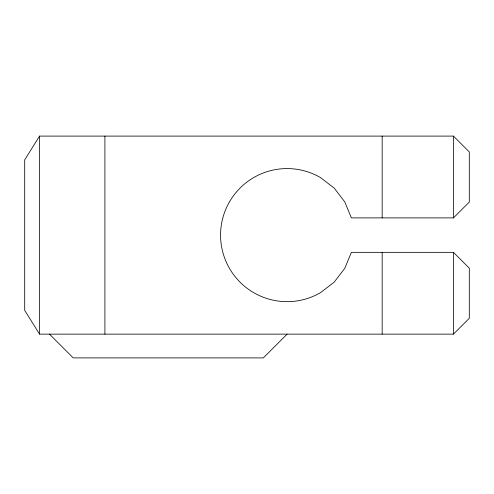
<?xml version="1.0" encoding="UTF-8"?>
<svg xmlns="http://www.w3.org/2000/svg" width="494" height="494" viewBox="0 0 494 494"><rect width="100%" height="100%" fill="white"/><g stroke="black" fill="none" stroke-linecap="round" stroke-linejoin="round"><path stroke-width="0.74" d="M39.545 136.097L24.7 159.865L24.7 310.374L39.545 334.135L453.455 334.135L469.3 318.29L469.3 268.18L453.455 252.341L351.382 252.341L344.732 268.39L334.16 282.167L320.378 292.744A66.542 66.542 0 0 1 220.565 235.119A66.542 66.542 0 0 1 320.378 177.494L334.16 188.066L344.732 201.848L351.382 217.897L453.455 217.897L469.3 202.052L469.3 151.942L453.455 136.097L39.545 136.097L39.545 334.135M287.107 334.135L263.339 357.903L73.229 357.903L49.462 334.135M453.455 136.097L453.455 217.897M453.455 252.341L453.455 334.135M382.165 136.097L382.165 217.897M382.165 252.341L382.165 334.135M104.913 136.097L104.913 334.135"/></g></svg>
